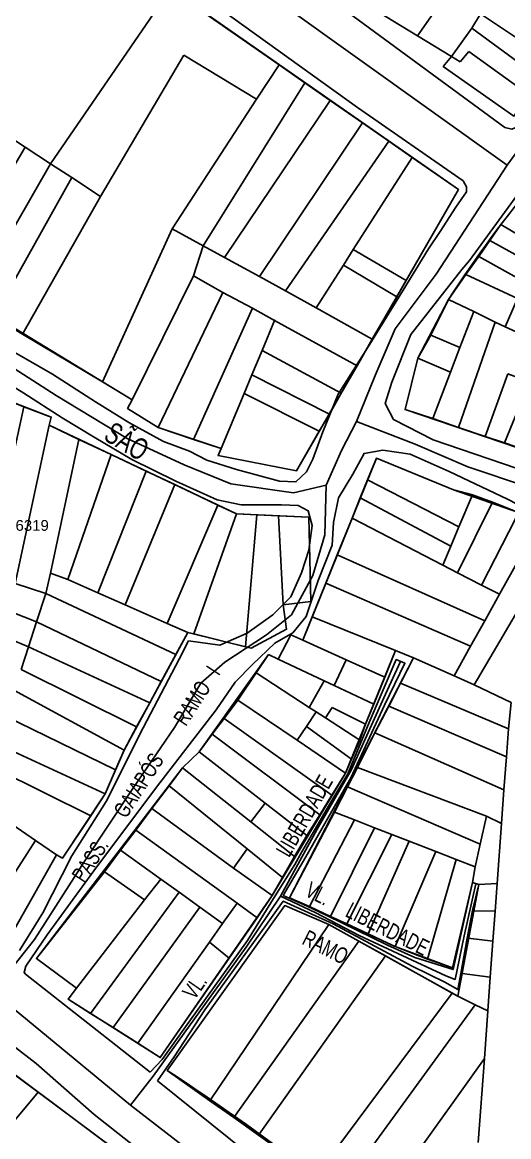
# Model space of a CAD drawing. Extents: x 201512 to 203323, y 4836571 to 4838029.
# Drawn here: x 202407.9 to 202498.7, y 4836875.1 to 4837083.2 of the extents above; entities that cross this region are included whole.
import ezdxf

# ---------------------------------------------------------------- set-up
doc = ezdxf.new("R2010")
doc.units = 0
doc.header["$LTSCALE"] = 1.5
doc.header["$MEASUREMENT"] = 0
for name, color, linetype in [('CD-MALHA-LOTES', 40, 'CONTINUOUS'), ('CD_TXT_QUADRA', 7, 'CONTINUOUS'), ('RU-QUADRAS', 6, 'CONTINUOUS'), ('SV-EIXO-RUA-N-PAV', 6, 'CONTINUOUS'), ('SV-EIXO-RUA-PAV', 20, 'CONTINUOUS'), ('SV-RUA-NAO-PAV-S-GUIA-C-GUIA', 7, 'CONTINUOUS'), ('SV-RUA-PAVIM-S-GUIA-C-GUIA', 7, 'CONTINUOUS'), ('SV-TXT-RUA-N-PAV-S-GUIA-C-GUIA', 7, 'CONTINUOUS'), ('SV-TXT-RUA-PAV-S-GUIA-C-GUIA', 7, 'CONTINUOUS')]:
    doc.layers.add(name, color=color, linetype=linetype)
doc.styles.add('ARIAL', font='arial.ttf')
doc.styles.add('MONOTXT', font='arial.ttf', dxfattribs={"height": 0.2})

msp = doc.modelspace()

# ---------------------------------------------------------------- linework, layer by layer
at = {"layer": 'CD-MALHA-LOTES', "linetype": 'Continuous'}
for p, q in [((202481.71, 4837080.66), (202502.79, 4837110.99)), ((202435.53, 4837089.38), (202413.11, 4837056.76)), ((202455.84, 4837075.26), (202435.53, 4837089.38)), ((202476.8, 4837083.65), (202481.71, 4837080.66)), ((202491.84, 4837082.08), (202493.49, 4837084.75)), ((202493.49, 4837084.75), (202506.65, 4837075.92)), ((202491.84, 4837082.08), (202488.02, 4837076.83)), ((202504.51, 4837072.77), (202491.84, 4837082.08)), ((202481.71, 4837080.66), (202488.02, 4837076.83)), ((202422.5, 4837050.65), (202438.02, 4837077.03)), ((202438.02, 4837077.03), (202451.64, 4837068.82)), ((202491.27, 4837077.77), (202489.68, 4837075.82)), ((202502.44, 4837069.71), (202491.27, 4837077.77)), ((202451.64, 4837068.82), (202455.84, 4837075.26)), ((202460.66, 4837071.9), (202455.84, 4837075.26)), ((202488.02, 4837076.83), (202486.5, 4837074.94)), ((202486.5, 4837074.94), (202499.71, 4837065.69)), ((202489.68, 4837075.82), (202488.02, 4837076.83)), ((202441.68, 4837041.43), (202460.66, 4837071.9)), ((202460.66, 4837071.9), (202465.37, 4837068.61)), ((202435.87, 4837044.63), (202451.64, 4837068.82)), ((202465.37, 4837068.61), (202445.66, 4837039.29)), ((202471.44, 4837064.39), (202465.37, 4837068.61)), ((202452.18, 4837035.73), (202471.44, 4837064.39)), ((202476.32, 4837061.01), (202471.44, 4837064.39)), ((202408.41, 4837059.87), (202404.74, 4837062.28)), ((202457.06, 4837033.05), (202476.32, 4837061.01)), ((202480.69, 4837057.97), (202476.32, 4837061.01)), ((202393.1, 4837033.99), (202408.41, 4837059.87)), ((202413.11, 4837056.76), (202408.41, 4837059.87)), ((202398.22, 4837030.85), (202413.11, 4837056.76)), ((202417.11, 4837054.18), (202413.11, 4837056.76)), ((202469.7, 4837040.77), (202480.69, 4837057.97)), ((202489.36, 4837051.94), (202480.69, 4837057.97)), ((202402.56, 4837028.21), (202417.11, 4837054.18)), ((202422.5, 4837050.65), (202417.11, 4837054.18)), ((202479.56, 4837034.97), (202489.36, 4837051.94)), ((202407.91, 4837024.94), (202422.5, 4837050.65)), ((202497.29, 4837045.42), (202498.77, 4837047.3)), ((202422.85, 4837016.02), (202435.87, 4837044.63)), ((202435.87, 4837044.63), (202441.68, 4837041.43)), ((202497.29, 4837045.42), (202495.21, 4837042.46)), ((202516.27, 4837033.99), (202497.29, 4837045.42)), ((202495.21, 4837042.46), (202493.13, 4837039.48)), ((202495.21, 4837042.46), (202515.2, 4837031.31)), ((202439.84, 4837035.83), (202441.68, 4837041.43)), ((202441.68, 4837041.43), (202445.66, 4837039.29)), ((202467.85, 4837037.86), (202469.7, 4837040.77)), ((202479.56, 4837034.97), (202469.7, 4837040.77)), ((202493.13, 4837039.48), (202490.73, 4837036.1)), ((202493.13, 4837039.48), (202513.86, 4837027.94)), ((202445.66, 4837039.29), (202452.18, 4837035.73)), ((202462.76, 4837029.84), (202467.85, 4837037.86)), ((202467.85, 4837037.86), (202477.82, 4837031.93)), ((202428.4, 4837012.7), (202439.84, 4837035.83)), ((202439.84, 4837035.83), (202445.3, 4837032.75)), ((202452.18, 4837035.73), (202457.06, 4837033.05)), ((202490.73, 4837036.1), (202487.49, 4837031.4)), ((202490.73, 4837036.1), (202500.38, 4837031.64)), ((202477.82, 4837031.93), (202479.56, 4837034.97)), ((202445.3, 4837032.75), (202433.24, 4837007.51)), ((202450.84, 4837029.8), (202445.3, 4837032.75)), ((202457.06, 4837033.05), (202462.76, 4837029.84)), ((202477.82, 4837031.93), (202473.25, 4837024.01)), ((202487.49, 4837031.4), (202484.17, 4837024.74)), ((202487.49, 4837031.4), (202492.2, 4837029.18)), ((202500.38, 4837031.64), (202498.1, 4837026.33)), ((202439.87, 4837005.29), (202450.84, 4837029.8)), ((202455, 4837027.52), (202450.84, 4837029.8)), ((202462.76, 4837029.84), (202473.25, 4837024.01)), ((202489.62, 4837022.45), (202492.2, 4837029.18)), ((202492.2, 4837029.18), (202496.23, 4837027.19)), ((202402.56, 4837028.21), (202407.91, 4837024.94)), ((202452.68, 4837021.88), (202455, 4837027.52)), ((202470.43, 4837019.06), (202455, 4837027.52)), ((202489.38, 4837007.51), (202496.23, 4837027.19)), ((202496.23, 4837027.19), (202498.1, 4837026.33)), ((202407.91, 4837024.94), (202422.85, 4837016.02)), ((202498.1, 4837026.33), (202505.43, 4837022.96)), ((202473.25, 4837024.01), (202470.43, 4837019.06)), ((202484.17, 4837024.74), (202481.73, 4837020.48)), ((202484.17, 4837024.74), (202489.62, 4837022.45)), ((202450.74, 4837017.37), (202452.68, 4837021.88)), ((202467.45, 4837013.94), (202452.68, 4837021.88)), ((202487.85, 4837017.84), (202489.62, 4837022.45)), ((202467.45, 4837013.94), (202470.43, 4837019.06)), ((202481.73, 4837020.48), (202479.36, 4837010.86)), ((202481.73, 4837020.48), (202487.85, 4837017.84)), ((202449.3, 4837013.84), (202450.74, 4837017.37)), ((202465.23, 4837010.04), (202450.74, 4837017.37)), ((202484.57, 4837009.17), (202487.85, 4837017.84)), ((202494.32, 4837005.84), (202498.56, 4837017.53)), ((202498.56, 4837017.53), (202502.61, 4837016.04)), ((202428.4, 4837012.7), (202422.85, 4837016.02)), ((202497.95, 4837004.64), (202502.61, 4837016.04)), ((202408.13, 4837011.38), (202403.32, 4837013.3)), ((202427.52, 4837011.08), (202428.4, 4837012.7)), ((202444.99, 4837003.58), (202449.3, 4837013.84)), ((202449.3, 4837013.84), (202463.34, 4837006.82)), ((202465.23, 4837010.04), (202467.45, 4837013.94)), ((202404.68, 4836995.33), (202408.13, 4837011.38)), ((202413.28, 4837009.46), (202408.13, 4837011.38)), ((202433.24, 4837007.51), (202427.52, 4837011.08)), ((202479.36, 4837010.86), (202484.57, 4837009.17)), ((202412.86, 4837007.96), (202413.28, 4837009.46)), ((202463.34, 4837006.82), (202465.23, 4837010.04)), ((202484.57, 4837009.17), (202489.38, 4837007.51)), ((202412.86, 4837007.96), (202406.53, 4836978.36)), ((202418.42, 4837005.27), (202412.86, 4837007.96)), ((202433.24, 4837007.51), (202439.87, 4837005.29)), ((202459.09, 4836999.44), (202463.34, 4837006.82)), ((202489.38, 4837007.51), (202494.32, 4837005.84)), ((202413.16, 4836980.32), (202418.42, 4837005.27)), ((202424.44, 4837002.49), (202418.42, 4837005.27)), ((202439.87, 4837005.29), (202444.99, 4837003.58)), ((202494.32, 4837005.84), (202497.95, 4837004.64)), ((202497.95, 4837004.64), (202504.36, 4837002.45)), ((202416.37, 4836979.13), (202424.44, 4837002.49)), ((202430.98, 4836999.39), (202424.44, 4837002.49)), ((202444.99, 4837003.58), (202444.45, 4837002.27)), ((202444.45, 4837002.27), (202459.09, 4836999.44)), ((202474.01, 4837001.79), (202472.38, 4836997.77)), ((202488.42, 4836995.88), (202474.01, 4837001.79)), ((202421.98, 4836976.64), (202430.98, 4836999.39)), ((202436.36, 4836996.85), (202430.98, 4836999.39)), ((202472.38, 4836997.77), (202471.01, 4836994.37)), ((202472.38, 4836997.77), (202489.42, 4836988.95)), ((202427.08, 4836974.38), (202436.36, 4836996.85)), ((202444.41, 4836993.01), (202436.36, 4836996.85)), ((202491.95, 4836994.96), (202488.42, 4836995.88)), ((202471.01, 4836994.37), (202469.47, 4836990.58)), ((202471.01, 4836994.37), (202487.89, 4836985.33)), ((202489.42, 4836988.95), (202491.95, 4836994.96)), ((202495.69, 4836993.58), (202491.95, 4836994.96)), ((202434.93, 4836970.92), (202444.41, 4836993.01)), ((202447.85, 4836991.41), (202444.41, 4836993.01)), ((202489.18, 4836980.39), (202495.69, 4836993.58)), ((202500.59, 4836991.66), (202495.69, 4836993.58)), ((202447.85, 4836991.41), (202439.93, 4836968.97)), ((202451.69, 4836991.22), (202447.85, 4836991.41)), ((202451.69, 4836991.22), (202449.57, 4836966.57)), ((202455.74, 4836991.03), (202451.69, 4836991.22)), ((202461.37, 4836990.77), (202455.74, 4836991.03)), ((202456.61, 4836974.4), (202455.74, 4836991.03)), ((202461.79, 4836975.02), (202461.37, 4836990.77)), ((202466.71, 4836983.74), (202469.47, 4836990.58)), ((202469.47, 4836990.58), (202486.4, 4836981.79)), ((202493.68, 4836978.08), (202500.04, 4836990.57)), ((202487.89, 4836985.33), (202489.42, 4836988.95)), ((202508.67, 4836987.47), (202492.3, 4836959.46)), ((202497.03, 4836976.39), (202504.12, 4836989.15)), ((202486.4, 4836981.79), (202487.89, 4836985.33)), ((202466.71, 4836983.74), (202464.57, 4836978.47)), ((202494.27, 4836971.43), (202466.71, 4836983.74)), ((202486.4, 4836981.79), (202489.18, 4836980.39)), ((202412.26, 4836976.51), (202413.16, 4836980.32)), ((202413.16, 4836980.32), (202416.37, 4836979.13)), ((202416.37, 4836979.13), (202421.98, 4836976.64)), ((202489.18, 4836980.39), (202493.68, 4836978.08)), ((202406.53, 4836978.36), (202412.26, 4836976.51)), ((202464.57, 4836978.47), (202462.02, 4836972.16)), ((202491.62, 4836966.66), (202464.57, 4836978.47)), ((202493.68, 4836978.08), (202497.03, 4836976.39)), ((202397.27, 4836976.45), (202410.54, 4836971.21)), ((202412.26, 4836976.51), (202410.54, 4836971.21)), ((202412.26, 4836976.51), (202436.57, 4836965.13)), ((202421.98, 4836976.64), (202427.08, 4836974.38)), ((202456.61, 4836974.4), (202461.79, 4836975.02)), ((202497.03, 4836976.39), (202494.27, 4836971.43)), ((202427.08, 4836974.38), (202434.93, 4836970.92)), ((202457.23, 4836969.85), (202456.61, 4836974.4)), ((202409.03, 4836966.53), (202396.05, 4836972.02)), ((202409.03, 4836966.53), (202410.54, 4836971.21)), ((202410.54, 4836971.21), (202433.83, 4836960.09)), ((202434.93, 4836970.92), (202438.78, 4836969.22)), ((202462.02, 4836972.16), (202460.25, 4836967.8)), ((202462.02, 4836972.16), (202477.61, 4836965.85)), ((202494.27, 4836971.43), (202491.62, 4836966.66)), ((202436.57, 4836965.13), (202438.78, 4836969.22)), ((202438.78, 4836969.22), (202439.93, 4836968.97)), ((202439.93, 4836968.97), (202449.57, 4836966.57)), ((202450.59, 4836966.32), (202457.23, 4836969.85)), ((202455.64, 4836964.27), (202458.02, 4836968.82)), ((202458.02, 4836968.82), (202460.25, 4836967.8)), ((202407.68, 4836962.31), (202409.03, 4836966.53)), ((202431.68, 4836956.12), (202409.03, 4836966.53)), ((202449.57, 4836966.57), (202450.59, 4836966.32)), ((202460.25, 4836967.8), (202468.37, 4836964.13)), ((202491.62, 4836966.66), (202488.54, 4836961.12)), ((202433.83, 4836960.09), (202436.57, 4836965.13)), ((202453.88, 4836965.1), (202451.57, 4836961.68)), ((202455.64, 4836964.27), (202453.88, 4836965.1)), ((202475.57, 4836960.87), (202477.61, 4836965.85)), ((202477.61, 4836965.85), (202480.92, 4836964.53)), ((202478.52, 4836959.77), (202480.92, 4836964.53)), ((202480.92, 4836964.53), (202488.54, 4836961.12)), ((202464.24, 4836960.21), (202455.64, 4836964.27)), ((202468.37, 4836964.13), (202466.13, 4836959.32)), ((202468.37, 4836964.13), (202475.57, 4836960.87)), ((202429.21, 4836951.6), (202407.68, 4836962.31)), ((202451.57, 4836961.68), (202448.16, 4836956.62)), ((202451.57, 4836961.68), (202461.48, 4836955.25)), ((202473.51, 4836955.84), (202475.57, 4836960.87)), ((202488.54, 4836961.12), (202492.3, 4836959.46)), ((202426.87, 4836947.27), (202406.31, 4836958.46)), ((202433.83, 4836960.09), (202431.68, 4836956.12)), ((202461.48, 4836955.25), (202464.24, 4836960.21)), ((202466.13, 4836959.32), (202464.24, 4836960.21)), ((202466.13, 4836959.32), (202473.51, 4836955.84)), ((202478.52, 4836959.77), (202476.31, 4836955.46)), ((202498.7, 4836951.26), (202478.52, 4836959.77)), ((202492.3, 4836959.46), (202499.21, 4836956.14)), ((202429.21, 4836951.6), (202431.68, 4836956.12)), ((202448.16, 4836956.62), (202445.57, 4836953.17)), ((202448.16, 4836956.62), (202459.22, 4836949.11)), ((202499.21, 4836956.14), (202498.7, 4836951.26)), ((202462.76, 4836954.42), (202460.94, 4836951.69)), ((202461.48, 4836955.25), (202462.76, 4836954.42)), ((202462.76, 4836954.42), (202464.5, 4836953.29)), ((202464.5, 4836953.29), (202465.75, 4836955.25)), ((202465.75, 4836955.25), (202472, 4836952.09)), ((202472, 4836952.09), (202473.51, 4836955.84)), ((202476.31, 4836955.46), (202473.75, 4836950.47)), ((202476.31, 4836955.46), (202498.3, 4836945.99)), ((202404.58, 4836953.7), (202425.29, 4836943.61)), ((202445.57, 4836953.17), (202443.36, 4836950.24)), ((202445.57, 4836953.17), (202465.7, 4836938.86)), ((202464.5, 4836953.29), (202470.89, 4836949.15)), ((202470.89, 4836949.15), (202472, 4836952.09)), ((202426.87, 4836947.27), (202429.21, 4836951.6)), ((202443.36, 4836950.24), (202440.91, 4836946.95)), ((202463.47, 4836935.19), (202443.36, 4836950.24)), ((202460.94, 4836951.69), (202459.22, 4836949.11)), ((202460.94, 4836951.69), (202469.35, 4836945.59)), ((202473.75, 4836950.47), (202470.49, 4836944.01)), ((202473.75, 4836950.47), (202497.85, 4836939.84)), ((202498.7, 4836951.26), (202498.3, 4836945.99)), ((202423.34, 4836939.12), (202402.24, 4836948.84)), ((202459.22, 4836949.11), (202468.22, 4836942.98)), ((202469.35, 4836945.59), (202470.89, 4836949.15)), ((202425.29, 4836943.61), (202426.87, 4836947.27)), ((202440.91, 4836946.95), (202437.78, 4836943.95)), ((202440.91, 4836946.95), (202453.26, 4836937.36)), ((202498.3, 4836945.99), (202497.85, 4836939.84)), ((202400.33, 4836945.09), (202420.64, 4836935.01)), ((202437.78, 4836943.95), (202435.29, 4836940.59)), ((202437.78, 4836943.95), (202450.55, 4836933.86)), ((202468.22, 4836942.98), (202469.35, 4836945.59)), ((202470.49, 4836944.01), (202468.64, 4836940.44)), ((202470.49, 4836944.01), (202494.57, 4836934.94)), ((202425.29, 4836943.61), (202423.34, 4836939.12)), ((202465.7, 4836938.86), (202468.22, 4836942.98)), ((202435.29, 4836940.59), (202432.09, 4836936.36)), ((202435.29, 4836940.59), (202449.89, 4836928.84)), ((202468.64, 4836940.44), (202466.21, 4836935.65)), ((202493.41, 4836929.69), (202468.64, 4836940.44)), ((202497.85, 4836939.84), (202497.38, 4836933.59)), ((202420.64, 4836935.01), (202423.34, 4836939.12)), ((202463.47, 4836935.19), (202465.7, 4836938.86)), ((202432.09, 4836936.36), (202429.08, 4836932.35)), ((202432.09, 4836936.36), (202447.31, 4836925.22)), ((202450.55, 4836933.86), (202453.26, 4836937.36)), ((202453.26, 4836937.36), (202461.03, 4836931.32)), ((202457.79, 4836919.68), (202466.21, 4836935.65)), ((202466.21, 4836935.65), (202469.91, 4836934.22)), ((202410.35, 4836930.37), (202405.88, 4836933.44)), ((202420.64, 4836935.01), (202415.35, 4836927.08)), ((202450.55, 4836933.86), (202458.74, 4836927.39)), ((202461.03, 4836931.32), (202463.47, 4836935.19)), ((202469.91, 4836934.22), (202461.51, 4836918.05)), ((202469.91, 4836934.22), (202473.67, 4836932.76)), ((202493.41, 4836929.69), (202494.57, 4836934.94)), ((202494.57, 4836934.94), (202497.38, 4836933.59)), ((202497.38, 4836933.59), (202496.55, 4836922.34)), ((202429.08, 4836932.35), (202426.22, 4836928.56)), ((202429.08, 4836932.35), (202447.99, 4836918.68)), ((202458.74, 4836927.39), (202461.03, 4836931.32)), ((202473.67, 4836932.76), (202465.46, 4836916.2)), ((202476.89, 4836931.52), (202468.51, 4836914.8)), ((202473.67, 4836932.76), (202476.89, 4836931.52)), ((202476.89, 4836931.52), (202480.14, 4836930.26)), ((202401.56, 4836916.76), (202410.35, 4836930.37)), ((202414.23, 4836927.69), (202410.35, 4836930.37)), ((202480.14, 4836930.26), (202472.45, 4836912.95)), ((202480.14, 4836930.26), (202485.1, 4836928.34)), ((202492.47, 4836925.48), (202493.41, 4836929.69)), ((202406.43, 4836913.82), (202414.23, 4836927.69)), ((202415.35, 4836927.08), (202414.23, 4836927.69)), ((202423.2, 4836924.55), (202426.22, 4836928.56)), ((202426.22, 4836928.56), (202433.74, 4836923.15)), ((202447.31, 4836925.22), (202449.89, 4836928.84)), ((202449.89, 4836928.84), (202456.49, 4836923.51)), ((202456.49, 4836923.51), (202458.74, 4836927.39)), ((202485.1, 4836928.34), (202477.54, 4836910.59)), ((202485.1, 4836928.34), (202488.91, 4836926.86)), ((202454.56, 4836920.12), (202447.31, 4836925.22)), ((202488.91, 4836926.86), (202483.59, 4836908.23)), ((202488.91, 4836926.86), (202492.47, 4836925.48)), ((202492.47, 4836925.48), (202491.97, 4836922.54)), ((202423.2, 4836924.55), (202410.49, 4836908.35)), ((202430.71, 4836919.3), (202423.2, 4836924.55)), ((202430.71, 4836919.3), (202433.74, 4836923.15)), ((202433.74, 4836923.15), (202437.14, 4836920.72)), ((202456.49, 4836923.51), (202454.56, 4836920.12)), ((202488.22, 4836906.58), (202491.97, 4836922.54)), ((202491.97, 4836922.54), (202493.15, 4836922.15)), ((202492.17, 4836917.23), (202493.15, 4836922.15)), ((202493.15, 4836922.15), (202496.55, 4836922.34)), ((202496.55, 4836922.34), (202496.18, 4836917.2)), ((202417.98, 4836902.79), (202430.71, 4836919.3)), ((202437.14, 4836920.72), (202420.63, 4836898.11)), ((202437.14, 4836920.72), (202441.04, 4836917.92)), ((202445.28, 4836914.87), (202447.99, 4836918.68)), ((202447.99, 4836918.68), (202451.73, 4836915.97)), ((202451.73, 4836915.97), (202454.56, 4836920.12)), ((202461.51, 4836918.05), (202457.79, 4836919.68)), ((202424.83, 4836895.47), (202441.04, 4836917.92)), ((202456.89, 4836918.24), (202434.95, 4836887.46)), ((202441.04, 4836917.92), (202445.28, 4836914.87)), ((202465.1, 4836914.72), (202456.89, 4836918.24)), ((202461.51, 4836918.05), (202465.46, 4836916.2)), ((202492.17, 4836917.23), (202491.15, 4836912.14)), ((202496.18, 4836917.2), (202492.17, 4836917.23)), ((202496.18, 4836917.2), (202495.78, 4836911.62)), ((202442.83, 4836911.39), (202445.28, 4836914.87)), ((202442.92, 4836881.8), (202465.1, 4836914.72)), ((202446.51, 4836908.44), (202451.73, 4836915.97)), ((202470.76, 4836911.6), (202465.1, 4836914.72)), ((202465.46, 4836916.2), (202468.51, 4836914.8)), ((202468.51, 4836914.8), (202472.45, 4836912.95)), ((202472.45, 4836912.95), (202477.34, 4836910.67)), ((202429.42, 4836892.57), (202442.83, 4836911.39)), ((202446.51, 4836908.44), (202442.83, 4836911.39)), ((202447.4, 4836878.64), (202470.76, 4836911.6)), ((202475.7, 4836908.86), (202470.76, 4836911.6)), ((202477.34, 4836910.67), (202477.54, 4836910.59)), ((202477.54, 4836910.59), (202483.59, 4836908.23)), ((202491.15, 4836912.14), (202490.05, 4836905.52)), ((202491.15, 4836912.14), (202495.78, 4836911.62)), ((202495.78, 4836911.62), (202495.3, 4836904.84)), ((202410.49, 4836908.35), (202417.98, 4836902.79)), ((202433.62, 4836889.86), (202446.51, 4836908.44)), ((202452.01, 4836875.37), (202475.7, 4836908.86)), ((202488.18, 4836901.88), (202475.7, 4836908.86)), ((202483.59, 4836908.23), (202488.22, 4836906.58)), ((202490.05, 4836905.52), (202489.21, 4836901.31)), ((202490.05, 4836905.52), (202495.3, 4836904.84)), ((202495.3, 4836904.84), (202494.85, 4836898.55)), ((202416.42, 4836900.78), (202417.98, 4836902.79)), ((202420.63, 4836898.11), (202416.42, 4836900.78)), ((202462.71, 4836867.74), (202488.18, 4836901.88)), ((202489.21, 4836901.31), (202488.18, 4836901.88)), ((202489.21, 4836901.31), (202492.49, 4836899.71)), ((202420.63, 4836898.11), (202424.83, 4836895.47)), ((202466.8, 4836864.41), (202492.49, 4836899.71)), ((202492.49, 4836899.71), (202494.85, 4836898.55)), ((202494.85, 4836898.55), (202494.24, 4836889.68)), ((202424.83, 4836895.47), (202429.42, 4836892.57)), ((202429.42, 4836892.57), (202433.62, 4836889.86)), ((202472.69, 4836859.62), (202494.24, 4836889.68)), ((202494.24, 4836889.68), (202493.04, 4836873.99)), ((202410.8, 4836883.4), (202404.83, 4836887.84)), ((202434.95, 4836887.46), (202442.92, 4836881.8)), ((202410.8, 4836883.4), (202391.21, 4836859.8)), ((202428.47, 4836870.26), (202410.8, 4836883.4)), ((202442.92, 4836881.8), (202447.4, 4836878.64)), ((202447.4, 4836878.64), (202452.01, 4836875.37)), ((202452.01, 4836875.37), (202462.71, 4836867.74))]:
    msp.add_line(p, q, dxfattribs=at)
msp.add_point((202455, 4837027.52), dxfattribs=at)
at = {"layer": 'RU-QUADRAS', "color": 6, "linetype": 'Continuous'}
for points in [[(202370.01, 4837160.32), (202374.46, 4837166.8), (202376.1, 4837165.67), (202389.73, 4837184.65), (202388.08, 4837185.75), (202392.39, 4837192.11), (202423.14, 4837172.44), (202424.88, 4837174.69), (202394.5, 4837195.25), (202406.07, 4837212.37), (202409.09, 4837210.24), (202416.71, 4837219.68), (202445.49, 4837199.5), (202444.82, 4837198.5), (202479.66, 4837173.78), (202478.23, 4837171.68), (202542.22, 4837129.49, -0.0143177053), (202499.71, 4837065.69), (202486.5, 4837074.94), (202488.02, 4837076.83), (202471.06, 4837087.13), (202466.26, 4837090.97), (202418.58, 4837124.86), (202419.74, 4837126.41)], [(202340.97, 4836818.3), (202360.69, 4836843.58), (202361.37, 4836843.03), (202369.51, 4836852.58, -0.0225300175), (202398.97, 4836892.2), (202447.27, 4836856.12), (202464.96, 4836839.61), (202457.77, 4836834.31), (202452.53, 4836832.91), (202423.84, 4836827.67), (202415.25, 4836826.88), (202394.06, 4836820.59), (202382.46, 4836818.43), (202382.8, 4836816.89), (202378.26, 4836815.85), (202378.08, 4836816.72), (202374.49, 4836815.93), (202375.36, 4836810.77), (202370.79, 4836810.09), (202369.6, 4836816.64), (202360.89, 4836815.46), (202362.2, 4836808.15), (202343.21, 4836804.98)]]:
    msp.add_lwpolyline(points, format="xyb", close=True, dxfattribs=at)
msp.add_lwpolyline([(202315.34, 4837084.91), (202357.93, 4837144.18), (202388.7, 4837122.2), (202389.59, 4837123.38), (202393.49, 4837120.13), (202392.15, 4837118.51), (202396.54, 4837114.57), (202397.59, 4837115.87), (202489.36, 4837051.94), (202459.09, 4836999.44), (202444.45, 4837002.27), (202444.99, 4837003.58), (202433.24, 4837007.51), (202427.52, 4837011.08), (202428.4, 4837012.7), (202383.53, 4837039.93), (202379.13, 4837043.96), (202377.6, 4837042.03), (202354.28, 4837059.38), (202343.8, 4837065.55)], close=True, dxfattribs=at)
for points in [[(202619, 4836976.25), (202576.95, 4836977.06), (202566.17, 4836979.75), (202566.17, 4836981.36), (202517.65, 4836990.79), (202518.74, 4836997.52), (202479.36, 4837010.86), (202481.73, 4837020.48), (202487.49, 4837031.4, -0.0332721789), (202504.22, 4837054.05), (202506.88, 4837052.58), (202522.89, 4837080.26), (202536.26, 4837098.28), (202558.81, 4837083.88), (202556.63, 4837075.81), (202576.66, 4837073.22), (202605.29, 4837073.47), (202605.33, 4837075.09), (202613.92, 4837075.32)], [(202485.73, 4836849, 0.0328164893), (202434.95, 4836887.46), (202456.89, 4836918.24), (202465.1, 4836914.72), (202489.21, 4836901.31), (202493.15, 4836922.15), (202491.97, 4836922.54), (202488.22, 4836906.58), (202477.53, 4836910.59), (202457.79, 4836919.68), (202480.92, 4836964.53), (202477.61, 4836965.85), (202468.22, 4836942.98), (202454.56, 4836920.12), (202433.62, 4836889.86), (202416.42, 4836900.78), (202417.98, 4836902.79), (202410.49, 4836908.35), (202437.78, 4836943.95), (202440.91, 4836946.95), (202453.88, 4836965.1), (202455.64, 4836964.27), (202458.02, 4836968.82), (202460.25, 4836967.8), (202474.01, 4837001.79), (202488.42, 4836995.88), (202500.59, 4836991.66)]]:
    msp.add_lwpolyline(points, format="xyb", dxfattribs=at)
msp.add_lwpolyline([(202399.4, 4837014.81), (202413.28, 4837009.46), (202412.86, 4837007.96), (202447.9, 4836991.39), (202461.37, 4836990.77), (202461.79, 4836975.02), (202456.61, 4836974.4), (202457.23, 4836969.85), (202450.59, 4836966.32), (202438.78, 4836969.22), (202426.87, 4836947.27), (202423.34, 4836939.12), (202415.35, 4836927.08), (202414.23, 4836927.69), (202406.43, 4836913.82)], dxfattribs=at)
at = {"layer": 'SV-EIXO-RUA-N-PAV'}
for points in [[(202318.4, 4837078.82466), (202330.00532, 4837071.321756), (202342.444871, 4837061.992093), (202357.99431, 4837050.589171), (202376.031659, 4837038.564271), (202390.959121, 4837029.027282), (202401.947391, 4837021.356226), (202414.179616, 4837013.477843), (202427.448471, 4837005.495798), (202438.125752, 4837000.519977), (202446.833438, 4836996.995438), (202458.518288, 4836995.345828), (202464.600605, 4836996.751144)], [(202402.383015, 4836902.098978), (202410.164969, 4836911.931477), (202419.576466, 4836926.571584), (202428.63939, 4836940.28216), (202436.308017, 4836951.494623), (202441.188053, 4836959.744207), (202445.719514, 4836963.694712), (202453.504333, 4836968.807131), (202458.151986, 4836972.525253), (202462.160587, 4836979.903402), (202464.368222, 4836987.455838), (202464.600605, 4836996.751144), (202467.505388, 4837003.199763), (202470.29398, 4837008.660755), (202473.77972, 4837017.258913), (202477.497842, 4837025.973263), (202485.176508, 4837036.137446)], [(202470.29398, 4837008.660755), (202481.253131, 4837004.385493), (202491.110419, 4837000.193313), (202502.214032, 4836996.454342), (202509.125464, 4836993.848392), (202512.297924, 4836989.203003), (202520.342378, 4836986.597053), (202532.465709, 4836983.991104), (202554.842887, 4836978.892506), (202567.985938, 4836976.173254), (202590.703022, 4836973.284049), (202608.038253, 4836972.604236), (202621.861117, 4836973.397351), (202642.991971, 4836974.530373), (202659.987295, 4836975.323488), (202679.985127, 4836977.023021), (202697.093754, 4836977.476229), (202711.02992, 4836978.495949), (202726.948874, 4836980.082179), (202736.466256, 4836981.101899)]]:
    msp.add_lwpolyline(points, dxfattribs=at)
at = {"layer": 'SV-EIXO-RUA-PAV'}
for points in [[(202689.957046, 4837327.324036), (202638.802837, 4837252.663741), (202628.488097, 4837237.392035), (202602.742141, 4837200.605905), (202550.773542, 4837129.006133), (202532.079333, 4837102.788829), (202498.44507, 4837056.503147), (202485.176508, 4837036.137446)], [(202318.4, 4837186.207415), (202357.736595, 4837157.097363), (202498.44507, 4837056.503147)], [(202318.4, 4836968.615472), (202322.692686, 4836965.020322), (202345.903117, 4836946.007522), (202368.37279, 4836929.463917), (202402.383015, 4836902.098978), (202428.101949, 4836880.96436), (202462.426399, 4836854.394986), (202491.443611, 4836830.174008)], [(202428.101949, 4836880.96436), (202432.287678, 4836886.361748), (202449.691501, 4836910.484768), (202456.085983, 4836919.977585), (202462.941435, 4836932.503736), (202469.271433, 4836943.535931), (202475.691272, 4836957.712075), (202478.535925, 4836963.824809)], [(202456.085983, 4836919.977585), (202462.717413, 4836916.855394), (202470.76802, 4836912.623665), (202486.972447, 4836905.089122), (202488.742533, 4836904.446268), (202490.410285, 4836912.58882), (202492.568552, 4836922.301021)]]:
    msp.add_lwpolyline(points, dxfattribs=at)
at = {"layer": 'SV-RUA-NAO-PAV-S-GUIA-C-GUIA'}
for points in [[(202483.77671, 4837040.885494), (202479.023461, 4837033.152832), (202472.784497, 4837023.059988), (202466.891043, 4837013.719607), (202464.032771, 4837006.698853), (202462.1128, 4837001.634749), (202460.977189, 4836999.226682), (202458.988868, 4836997.363664), (202455.889641, 4836997.494796), (202447.880939, 4836999.696915), (202442.323816, 4837001.41378), (202439.11574, 4837003.094976), (202434.257674, 4837004.916159), (202427.790688, 4837008.42831), (202421.521587, 4837012.291834), (202413.495656, 4837017.495257), (202403.066397, 4837023.48437), (202391.526519, 4837031.417613), (202377.431381, 4837040.485782), (202366.846458, 4837047.474414), (202349.83677, 4837059.326088), (202336.237062, 4837069.147637), (202320.381649, 4837080.155965), (202318.395551, 4837081.513699)], [(202729.594063, 4836981.959204), (202723.902524, 4836980.973979), (202704.521081, 4836979.404867), (202684.086746, 4836978.429602), (202667.294457, 4836978.527086), (202635.369057, 4836976.98137), (202608.640342, 4836975.567455), (202593.049142, 4836975.372137), (202576.849358, 4836976.723829), (202564.488068, 4836979.74975), (202534.966296, 4836986.072409), (202517.455711, 4836989.41703), (202515.304261, 4836989.854095), (202515.624214, 4836995.058493), (202502.857966, 4836998.982363), (202484.631097, 4837005.223969), (202477.212889, 4837009.030448), (202475.646478, 4837012.022286), (202476.873135, 4837015.981636), (202480.420414, 4837024.857469), (202489.995838, 4837037.021664), (202491.435597, 4837038.681237)], [(202407.316876, 4836909.856983), (202411.674356, 4836916.886897), (202417.110583, 4836927.525095), (202423.549153, 4836937.669182), (202430.416813, 4836951.417583), (202437.189693, 4836964.264981), (202438.919245, 4836967.677147), (202444.779817, 4836966.882712), (202449.851568, 4836969.136823), (202454.641556, 4836972.517991), (202458.022723, 4836975.899159), (202459.995071, 4836980.407382), (202461.403891, 4836984.633842), (202462.03409, 4836989.228443), (202461.268693, 4836991.975058), (202459.413925, 4836992.964194), (202456.314699, 4836993.095327), (202451.817072, 4836993.067844), (202448.76868, 4836993.049216), (202444.26531, 4836994.022168), (202436.548984, 4836997.526684), (202428.33005, 4837001.528365), (202421.309621, 4837005.687439), (202415.291537, 4837009.352403), (202408.168577, 4837013.961062), (202399.793405, 4837019.062304)], [(202408.491825, 4836905.412072), (202408.189973, 4836905.760392), (202408.533184, 4836906.913029), (202412.49748, 4836912.790001), (202421.2245, 4836924.748918), (202432.928978, 4836940.377743), (202444.090637, 4836954.802687), (202447.659164, 4836959.976912), (202450.838812, 4836963.247868), (202455.063887, 4836967.225541), (202458.401209, 4836969.146827), (202460.882376, 4836972.213421), (202463.142686, 4836978.930379), (202465.753387, 4836985.549432), (202465.978848, 4836989.802807), (202466.952191, 4836994.360891), (202469.6255, 4836998.779294), (202471.701995, 4837002.693814), (202475.246678, 4837003.315756), (202480.348583, 4837002.546556), (202487.613711, 4836999.2894), (202498.537825, 4836994.153709), (202509.618557, 4836988.381443)]]:
    msp.add_lwpolyline(points, dxfattribs=at)
at = {"layer": 'SV-RUA-PAVIM-S-GUIA-C-GUIA'}
for points in [[(202318.395656, 4837093.550649), (202323.065031, 4837100.23178), (202339.920537, 4837123.945862), (202352.611279, 4837141.881794), (202355.830277, 4837147.00386), (202356.626123, 4837147.659028), (202357.673846, 4837147.965571), (202358.673893, 4837147.871635), (202360.227383, 4837147.130775), (202364.795657, 4837143.556999), (202390.339052, 4837125.104347), (202423.610834, 4837101.046265), (202470.481749, 4837067.266678), (202490.25061, 4837053.580995), (202490.856611, 4837052.484181), (202490.862067, 4837051.533768), (202488.867597, 4837048.675219), (202485.9072, 4837044.100015), (202483.77671, 4837040.885494)], [(202452.118489, 4837097.268607), (202497.989644, 4837063.532935), (202499.340655, 4837063.24105), (202501.135399, 4837064.002369), (202503.074321, 4837065.765039), (202504.853846, 4837069.17751), (202511.791866, 4837079.374672), (202534.103124, 4837110.325474)], [(202491.435597, 4837038.681237), (202499.120925, 4837049.283154), (202511.118927, 4837066.01429), (202529.657457, 4837092.539971), (202534.765978, 4837099.324358)], [(202730.215282, 4836978.211238), (202731.784541, 4836957.31101), (202733.954333, 4836927.560295), (202735.250753, 4836910.660278), (202735.22978, 4836905.607778), (202734.109388, 4836900.548559), (202732.08947, 4836895.483844), (202728.523815, 4836889.809402), (202724.941793, 4836886.986199), (202720.913167, 4836883.610008), (202716.077784, 4836881.479475), (202709.839981, 4836879.89063), (202700.857648, 4836877.584687), (202690.424931, 4836875.469974), (202676.249935, 4836872.331924), (202648.496466, 4836866.609728), (202607.616012, 4836858.006003), (202564.789171, 4836848.940174), (202525.354506, 4836840.945566), (202497.902028, 4836835.025115), (202495.79366, 4836836.663006), (202478.028912, 4836849.460513), (202450.264568, 4836871.751403), (202433.094048, 4836885.502987)], [(202431.735284, 4836887.145459), (202434.010231, 4836889.469599), (202438.970323, 4836896.455643), (202449.927835, 4836911.742268), (202455.12555, 4836920.068473), (202458.796392, 4836925.930412), (202460.085641, 4836928.29454), (202462.006803, 4836931.54305), (202465.674476, 4836937.86542), (202468.662371, 4836942.81701), (202472.660521, 4836952.413857), (202477.731959, 4836964.164948), (202479.340206, 4836963.484536), (202475.505155, 4836955.690722), (202469.237359, 4836942.074512), (202460.819176, 4836927.316493), (202456.627549, 4836920.138333), (202461.063687, 4836918.147311), (202464.766291, 4836916.365869), (202476.061856, 4836910.814433), (202481.1886, 4836908.566596), (202488.34419, 4836906.288501), (202491.97, 4836922.54), (202493.15, 4836922.15), (202491.976933, 4836917.308985), (202490.963956, 4836912.156778), (202489.776329, 4836905.520036), (202489.252375, 4836902.550967), (202486.824742, 4836903.948454), (202480.701031, 4836906.917526), (202465.918988, 4836914.82894), (202456.615979, 4836919.079897), (202453.18299, 4836914.270619), (202441.940722, 4836898.744845), (202436.219072, 4836889.992268), (202433.094048, 4836885.502987)], [(202431.735284, 4836887.145459), (202408.491825, 4836905.412072)], [(202383.738175, 4836873.345829), (202396.935832, 4836890.034272), (202400.336342, 4836894.006906), (202404.412926, 4836893.381511), (202410.436466, 4836888.766134), (202421.285901, 4836879.227921), (202442.220524, 4836862.698022)]]:
    msp.add_lwpolyline(points, dxfattribs=at)

# ---------------------------------------------------------------- texts
at = {"layer": 'CD_TXT_QUADRA', "color": 7, "linetype": 'Continuous', "style": 'MONOTXT'}
msp.add_text('358816319', height=2, dxfattribs=at).set_placement((202398.83, 4836988.23))
at = {"layer": 'SV-TXT-RUA-N-PAV-S-GUIA-C-GUIA', "style": 'ARIAL', "width": 0.7}
for s, height, rotation, p in [('SÃO', 4, 329, (202422.826091, 4837005.355713)), ('PASS.       GAIAPÓS         RAMO   I', 3, 57, (202419.437795, 4836922.308368))]:
    msp.add_text(s, height=height, rotation=rotation, dxfattribs=at).set_placement(p)
at = {"layer": 'SV-TXT-RUA-PAV-S-GUIA-C-GUIA', "style": 'ARIAL', "width": 0.7}
for s, rotation, p in [('LIBERDADE', 60, (202457.701634, 4836927.05473)), ('VL.     LIBERDADE', 333, (202460.461908, 4836920.154044)), ('RAMO', 333, (202459.909853, 4836911.137149)), ('VL.', 55, (202440.035879, 4836900.464088))]:
    msp.add_text(s, height=3, rotation=rotation, dxfattribs=at).set_placement(p)

doc.saveas('drawing.dxf')
